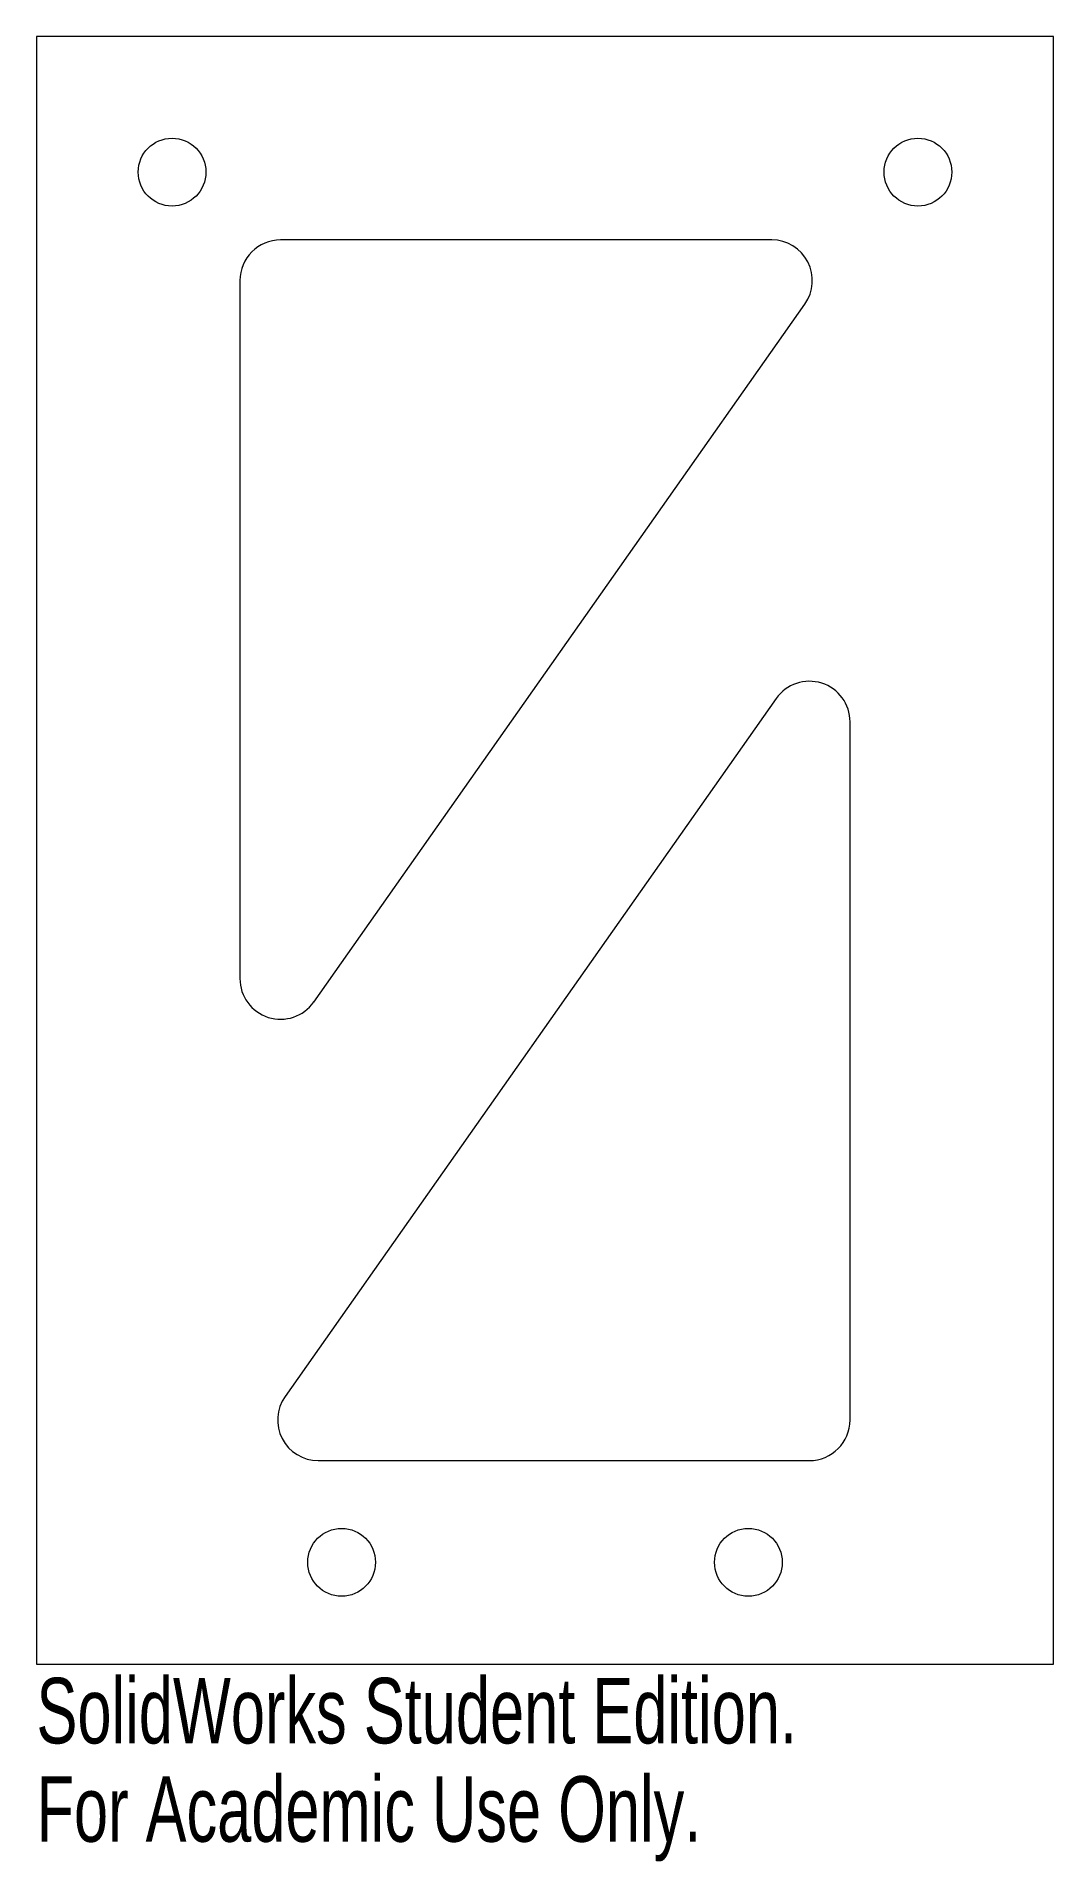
# Model space of a CAD drawing. Header units: millimetres. Extents: x 0 to 75, y -15 to 120.
import ezdxf

# ---------------------------------------------------------------- set-up
doc = ezdxf.new("R2010")
doc.units = ezdxf.units.MM
doc.styles.add('SLDTEXTSTYLE0', font='TXT', dxfattribs={"width": 0.7})

msp = doc.modelspace()

# ---------------------------------------------------------------- linework, layer by layer
at = {"color": 7, "linetype": 'Continuous', "lineweight": 15}
for p, q in [((0, 120), (0, 0)), ((75, 120), (0, 120)), ((75, 0), (75, 120)), ((54.22, 105), (18, 105)), ((15, 102), (15, 50.54)), ((20.45, 48.81), (56.67, 100.27)), ((54.55, 71.19), (18.33, 19.73)), ((60, 18), (60, 69.46)), ((20.78, 15), (57, 15)), ((0, 0), (75, 0))]:
    msp.add_line(p, q, dxfattribs=at)
for centre in [(10, 110), (65, 110), (22.5, 7.5), (52.5, 7.5)]:
    msp.add_circle(centre, 2.5, dxfattribs=at)
for centre, start, end in [((18, 102), 90, 180), ((54.22, 102), 324.8618, 90), ((57, 69.46), 0, 144.8618), ((18, 50.54), 180, 324.8618), ((20.78, 18), 144.8618, 270), ((57, 18), 270, 0)]:
    msp.add_arc(centre, 3, start, end, dxfattribs=at)

# ---------------------------------------------------------------- texts
at = {"color": 7, "linetype": 'Continuous', "char_height": 4.8336, "attachment_point": 1, "style": 'SLDTEXTSTYLE0'}
for s, insert in [('SolidWorks Student Edition.', (0, -1.02)), ('For Academic Use Only.', (0, -8.27))]:
    msp.add_mtext(s, dxfattribs=dict(at, insert=insert))

doc.saveas('drawing.dxf')
